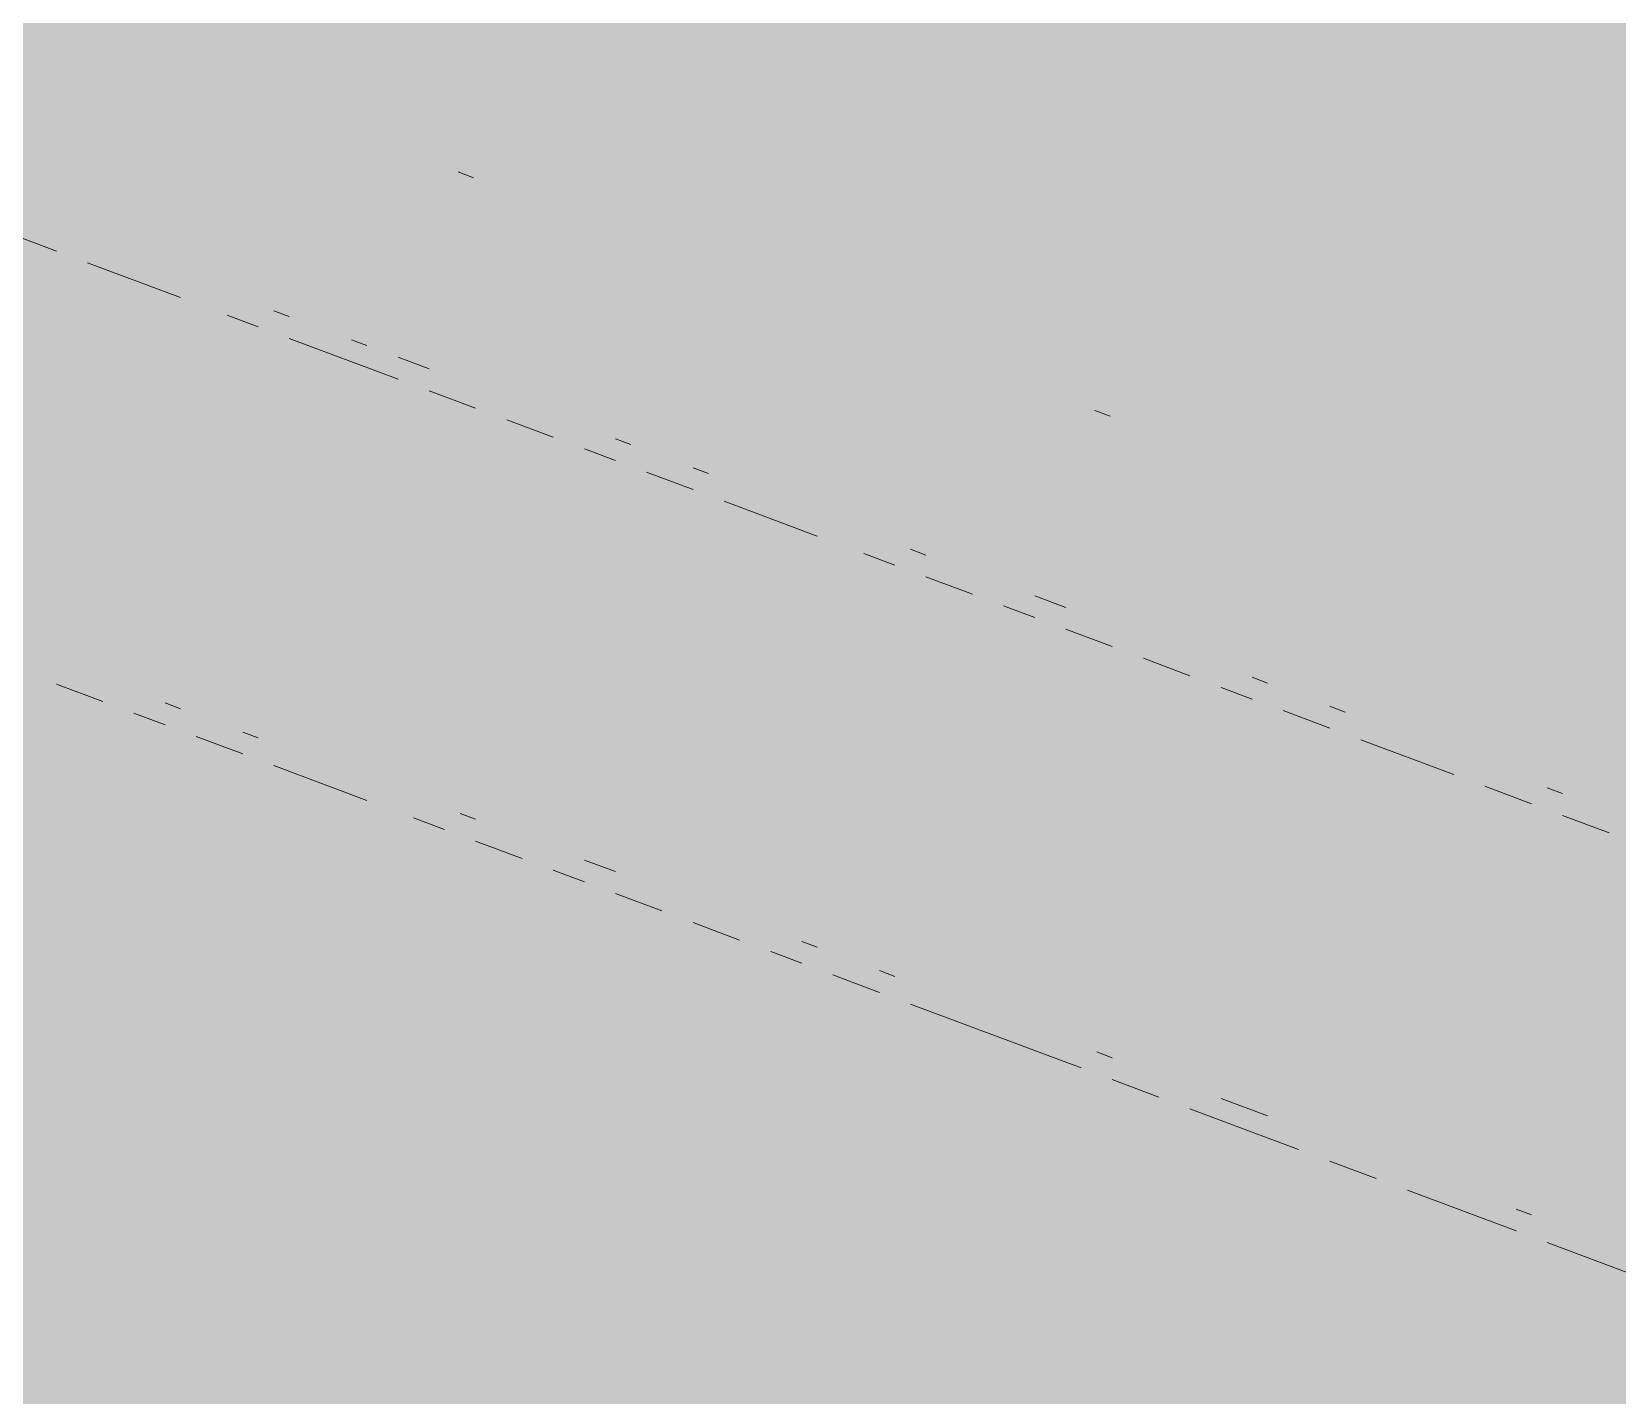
# Paper-space layout '03 3D Building and Roof' of a CAD drawing. Header units: millimetres. Extents: x 5 to 415, y 5 to 292.
# Drawn here: x 40.01 to 46.36, y 69.91 to 75.37 of the extents above; entities that cross this region are included whole.
import ezdxf

# ---------------------------------------------------------------- set-up
doc = ezdxf.new("R2010")
doc.units = ezdxf.units.MM
doc.layers.add('EXISTING', color=7, linetype='Continuous')
doc.layers.add('IMAGES', color=7, linetype='Continuous')

# ---------------------------------------------------------------- blocks, each defined once
blk = doc.blocks.new('SHEET_03')
at = {"layer": 'EXISTING', "color": 250, "lineweight": 9}
for p, q in [((41.7795, 74.7896), (41.7174, 74.8129)), ((40.109, 74.4956), (39.9224, 74.5655)), ((40.6064, 74.3093), (40.2333, 74.449)), ((40.9173, 74.1928), (40.7929, 74.2394)), ((40.9794, 74.2569), (41.0416, 74.2337)), ((41.4769, 73.9832), (41.0416, 74.1463)), ((41.2903, 74.1405), (41.3525, 74.1172)), ((41.4769, 74.0706), (41.6012, 74.024)), ((41.7878, 73.8667), (41.6012, 73.9366)), ((44.3288, 73.8346), (44.2666, 73.8579)), ((42.0986, 73.7503), (41.9121, 73.8202)), ((42.3474, 73.7445), (42.4095, 73.7212)), ((42.3474, 73.6571), (42.223, 73.7037)), ((42.6582, 73.5407), (42.4717, 73.6105)), ((42.6582, 73.6281), (42.7204, 73.6048)), ((43.1557, 73.3543), (42.7826, 73.4941)), ((43.4666, 73.2379), (43.3422, 73.2844)), ((43.5287, 73.302), (43.5909, 73.2787)), ((43.7774, 73.1214), (43.5909, 73.1913)), ((44.0262, 73.0282), (43.9018, 73.0748)), ((44.0262, 73.1156), (44.1505, 73.069)), ((44.337, 72.9118), (44.1505, 72.9816)), ((44.6479, 72.7953), (44.4614, 72.8652)), ((40.2955, 72.6922), (40.109, 72.7621)), ((44.8966, 72.7895), (44.9588, 72.7662)), ((44.8966, 72.7021), (44.7723, 72.7487)), ((40.5442, 72.599), (40.4198, 72.6456)), ((40.5442, 72.6864), (40.6064, 72.6631)), ((45.2075, 72.5857), (45.021, 72.6556)), ((45.2075, 72.6731), (45.2697, 72.6498)), ((40.8551, 72.57), (40.9173, 72.5467)), ((40.8551, 72.4826), (40.6686, 72.5525)), ((45.705, 72.3993), (45.3319, 72.5391)), ((41.3525, 72.2962), (40.9794, 72.436)), ((46.0158, 72.2829), (45.8293, 72.3528)), ((46.078, 72.347), (46.1402, 72.3237)), ((41.6634, 72.1798), (41.539, 72.2264)), ((41.7256, 72.2439), (41.7878, 72.2206)), ((46.3267, 72.1664), (46.1402, 72.2363)), ((41.9743, 72.0633), (41.7878, 72.1332)), ((42.223, 71.9701), (42.0986, 72.0167)), ((42.223, 72.0576), (42.3474, 72.011)), ((42.5339, 71.8537), (42.3474, 71.9236)), ((42.8448, 71.7372), (42.6582, 71.8071)), ((43.0935, 71.6441), (42.9691, 71.6906)), ((43.0935, 71.7315), (43.1557, 71.7082)), ((43.4044, 71.615), (43.4666, 71.5917)), ((43.4044, 71.5276), (43.2178, 71.5975)), ((44.2127, 71.2248), (43.5287, 71.481)), ((44.2749, 71.2889), (44.337, 71.2656)), ((44.5236, 71.1083), (44.337, 71.1782)), ((45.0832, 70.8987), (44.6479, 71.0618)), ((44.7723, 71.1026), (44.9588, 71.0327)), ((45.3941, 70.7822), (45.2075, 70.8521)), ((45.9537, 70.5726), (45.5184, 70.7357)), ((45.9537, 70.66), (46.0158, 70.6367)), ((46.762, 70.2698), (46.078, 70.526))]:
    blk.add_line(p, q, dxfattribs=at)
at = {"layer": 'IMAGES', "color": 7}
for points in [[(39.9734, 75.3143), (40.1448, 75.3143), (39.9734, 75.4857), (40.1448, 75.4857)], [(40.1448, 75.3143), (40.3161, 75.3143), (40.1448, 75.4857), (40.3161, 75.4857)], [(40.3161, 75.3143), (40.4875, 75.3143), (40.3161, 75.4857), (40.4875, 75.4857)], [(40.4875, 75.3143), (40.6589, 75.3143), (40.4875, 75.4857), (40.6589, 75.4857)], [(40.6589, 75.3143), (40.8302, 75.3143), (40.6589, 75.4857), (40.8302, 75.4857)], [(40.8302, 75.3143), (41.173, 75.3143), (40.8302, 75.4857), (41.173, 75.4857)], [(41.173, 75.3143), (51.112, 75.3143), (41.173, 75.4857), (51.112, 75.4857)], [(39.9734, 75.1429), (40.1448, 75.1429), (39.9734, 75.3143), (40.1448, 75.3143)], [(40.1448, 75.1429), (40.3161, 75.1429), (40.1448, 75.3143), (40.3161, 75.3143)], [(40.3161, 75.1429), (40.4875, 75.1429), (40.3161, 75.3143), (40.4875, 75.3143)], [(40.4875, 75.1429), (40.6589, 75.1429), (40.4875, 75.3143), (40.6589, 75.3143)], [(40.6589, 75.1429), (40.8302, 75.1429), (40.6589, 75.3143), (40.8302, 75.3143)], [(40.8302, 75.1429), (41.0016, 75.1429), (40.8302, 75.3143), (41.0016, 75.3143)], [(41.0016, 75.1429), (41.173, 75.1429), (41.0016, 75.3143), (41.173, 75.3143)], [(41.173, 75.1429), (41.3443, 75.1429), (41.173, 75.3143), (41.3443, 75.3143)], [(41.3443, 75.1429), (50.9407, 75.1429), (41.3443, 75.3143), (50.9407, 75.3143)], [(39.6307, 74.9714), (40.3161, 74.9714), (39.6307, 75.1429), (40.3161, 75.1429)], [(40.3161, 74.9714), (40.4875, 74.9714), (40.3161, 75.1429), (40.4875, 75.1429)], [(40.4875, 74.9714), (40.6589, 74.9714), (40.4875, 75.1429), (40.6589, 75.1429)], [(40.6589, 74.9714), (40.8302, 74.9714), (40.6589, 75.1429), (40.8302, 75.1429)], [(40.8302, 74.9714), (41.0016, 74.9714), (40.8302, 75.1429), (41.0016, 75.1429)], [(41.0016, 74.9714), (41.173, 74.9714), (41.0016, 75.1429), (41.173, 75.1429)], [(41.173, 74.9714), (41.3443, 74.9714), (41.173, 75.1429), (41.3443, 75.1429)], [(41.3443, 74.9714), (41.687, 74.9714), (41.3443, 75.1429), (41.687, 75.1429)], [(41.687, 74.9714), (41.8584, 74.9714), (41.687, 75.1429), (41.8584, 75.1429)], [(41.8584, 74.9714), (50.2552, 74.9714), (41.8584, 75.1429), (50.2552, 75.1429)], [(39.9734, 74.8), (40.8302, 74.8), (39.9734, 74.9714), (40.8302, 74.9714)], [(40.8302, 74.8), (41.0016, 74.8), (40.8302, 74.9714), (41.0016, 74.9714)], [(41.0016, 74.8), (41.173, 74.8), (41.0016, 74.9714), (41.173, 74.9714)], [(41.173, 74.8), (41.3443, 74.8), (41.173, 74.9714), (41.3443, 74.9714)], [(41.3443, 74.8), (41.5157, 74.8), (41.3443, 74.9714), (41.5157, 74.9714)], [(41.5157, 74.8), (41.687, 74.8), (41.5157, 74.9714), (41.687, 74.9714)], [(41.687, 74.8), (41.8584, 74.8), (41.687, 74.9714), (41.8584, 74.9714)], [(41.8584, 74.8), (42.0298, 74.8), (41.8584, 74.9714), (42.0298, 74.9714)], [(42.0298, 74.8), (42.2011, 74.8), (42.0298, 74.9714), (42.2011, 74.9714)], [(42.2011, 74.6286), (42.3725, 74.6286), (42.2011, 74.9714), (42.3725, 74.9714)], [(42.3725, 74.8), (49.9125, 74.8), (42.3725, 74.9714), (49.9125, 74.9714)], [(39.9734, 74.6286), (41.173, 74.6286), (39.9734, 74.8), (41.173, 74.8)], [(41.173, 74.6286), (41.5157, 74.6286), (41.173, 74.8), (41.5157, 74.8)], [(41.5157, 74.6286), (41.687, 74.6286), (41.5157, 74.8), (41.687, 74.8)], [(41.687, 74.6286), (41.8584, 74.6286), (41.687, 74.8), (41.8584, 74.8)], [(41.8584, 74.6286), (42.0298, 74.6286), (41.8584, 74.8), (42.0298, 74.8)], [(42.0298, 74.6286), (42.2011, 74.6286), (42.0298, 74.8), (42.2011, 74.8)], [(42.3725, 74.6286), (42.5439, 74.6286), (42.3725, 74.8), (42.5439, 74.8)], [(42.5439, 74.6286), (42.7152, 74.6286), (42.5439, 74.8), (42.7152, 74.8)], [(42.7152, 74.6286), (49.5698, 74.6286), (42.7152, 74.8), (49.5698, 74.8)], [(39.9734, 74.4571), (40.1448, 74.4571), (39.9734, 74.6286), (40.1448, 74.6286)], [(40.1448, 74.4571), (40.3161, 74.4571), (40.1448, 74.6286), (40.3161, 74.6286)], [(40.3161, 74.4571), (40.4875, 74.4571), (40.3161, 74.6286), (40.4875, 74.6286)], [(40.4875, 74.4571), (41.173, 74.4571), (40.4875, 74.6286), (41.173, 74.6286)], [(41.173, 74.4571), (41.687, 74.4571), (41.173, 74.6286), (41.687, 74.6286)], [(41.687, 74.4571), (41.8584, 74.4571), (41.687, 74.6286), (41.8584, 74.6286)], [(41.8584, 74.4571), (42.0298, 74.4571), (41.8584, 74.6286), (42.0298, 74.6286)], [(42.0298, 74.4571), (42.2011, 74.4571), (42.0298, 74.6286), (42.2011, 74.6286)], [(42.2011, 74.4571), (42.3725, 74.4571), (42.2011, 74.6286), (42.3725, 74.6286)], [(42.3725, 74.4571), (42.5439, 74.4571), (42.3725, 74.6286), (42.5439, 74.6286)], [(42.5439, 74.4571), (42.7152, 74.4571), (42.5439, 74.6286), (42.7152, 74.6286)], [(42.7152, 74.4571), (43.058, 74.4571), (42.7152, 74.6286), (43.058, 74.6286)], [(43.058, 74.4571), (43.2293, 74.4571), (43.058, 74.6286), (43.2293, 74.6286)], [(43.2293, 74.4571), (49.0557, 74.4571), (43.2293, 74.6286), (49.0557, 74.6286)], [(39.9734, 74.2857), (40.1448, 74.2857), (39.9734, 74.4571), (40.1448, 74.4571)], [(40.1448, 74.2857), (40.3161, 74.2857), (40.1448, 74.4571), (40.3161, 74.4571)], [(40.3161, 74.2857), (40.6589, 74.2857), (40.3161, 74.4571), (40.6589, 74.4571)], [(40.6589, 74.2857), (40.8302, 74.2857), (40.6589, 74.4571), (40.8302, 74.4571)], [(40.8302, 74.2857), (41.173, 74.2857), (40.8302, 74.4571), (41.173, 74.4571)], [(41.173, 74.2857), (41.3443, 74.2857), (41.173, 74.4571), (41.3443, 74.4571)], [(41.3443, 74.2857), (42.2011, 74.2857), (41.3443, 74.4571), (42.2011, 74.4571)], [(42.2011, 74.2857), (42.3725, 74.2857), (42.2011, 74.4571), (42.3725, 74.4571)], [(42.3725, 74.2857), (42.5439, 74.2857), (42.3725, 74.4571), (42.5439, 74.4571)], [(42.5439, 74.2857), (42.7152, 74.2857), (42.5439, 74.4571), (42.7152, 74.4571)], [(42.7152, 74.2857), (42.8866, 74.2857), (42.7152, 74.4571), (42.8866, 74.4571)], [(42.8866, 74.2857), (43.058, 74.2857), (42.8866, 74.4571), (43.058, 74.4571)], [(43.058, 74.2857), (43.2293, 74.2857), (43.058, 74.4571), (43.2293, 74.4571)], [(43.2293, 74.2857), (43.4007, 74.2857), (43.2293, 74.4571), (43.4007, 74.4571)], [(43.4007, 74.2857), (43.572, 74.2857), (43.4007, 74.4571), (43.572, 74.4571)], [(43.572, 74.2857), (48.5416, 74.2857), (43.572, 74.4571), (48.5416, 74.4571)], [(39.9734, 74.1143), (40.1448, 74.1143), (39.9734, 74.2857), (40.1448, 74.2857)], [(40.1448, 74.1143), (40.3161, 74.1143), (40.1448, 74.2857), (40.3161, 74.2857)], [(40.3161, 74.1143), (40.4875, 74.1143), (40.3161, 74.2857), (40.4875, 74.2857)], [(40.4875, 74.1143), (40.6589, 74.1143), (40.4875, 74.2857), (40.6589, 74.2857)], [(40.6589, 74.1143), (40.8302, 74.1143), (40.6589, 74.2857), (40.8302, 74.2857)], [(40.8302, 74.1143), (41.173, 74.1143), (40.8302, 74.2857), (41.173, 74.2857)], [(41.173, 74.1143), (41.3443, 74.1143), (41.173, 74.2857), (41.3443, 74.2857)], [(41.3443, 74.1143), (41.5157, 74.1143), (41.3443, 74.2857), (41.5157, 74.2857)], [(41.5157, 74.1143), (42.5439, 74.1143), (41.5157, 74.2857), (42.5439, 74.2857)], [(42.5439, 74.1143), (42.7152, 74.1143), (42.5439, 74.2857), (42.7152, 74.2857)], [(42.7152, 74.1143), (42.8866, 74.1143), (42.7152, 74.2857), (42.8866, 74.2857)], [(42.8866, 74.1143), (43.2293, 74.1143), (42.8866, 74.2857), (43.2293, 74.2857)], [(43.2293, 74.1143), (43.4007, 74.1143), (43.2293, 74.2857), (43.4007, 74.2857)], [(43.4007, 74.1143), (43.572, 74.1143), (43.4007, 74.2857), (43.572, 74.2857)], [(43.572, 74.1143), (43.7434, 74.1143), (43.572, 74.2857), (43.7434, 74.2857)], [(43.7434, 74.1143), (44.0861, 74.1143), (43.7434, 74.2857), (44.0861, 74.2857)], [(44.0861, 73.9429), (44.2575, 73.9429), (44.0861, 74.2857), (44.2575, 74.2857)], [(44.2575, 74.1143), (48.0275, 74.1143), (44.2575, 74.2857), (48.0275, 74.2857)], [(38.6025, 73.9429), (40.4875, 73.9429), (38.6025, 74.1143), (40.4875, 74.1143)], [(40.4875, 73.9429), (40.8302, 73.9429), (40.4875, 74.1143), (40.8302, 74.1143)], [(40.8302, 73.9429), (41.0016, 73.9429), (40.8302, 74.1143), (41.0016, 74.1143)], [(41.0016, 73.9429), (41.3443, 73.9429), (41.0016, 74.1143), (41.3443, 74.1143)], [(41.3443, 73.9429), (41.5157, 73.9429), (41.3443, 74.1143), (41.5157, 74.1143)], [(41.5157, 73.9429), (41.687, 73.9429), (41.5157, 74.1143), (41.687, 74.1143)], [(41.687, 73.9429), (41.8584, 73.9429), (41.687, 74.1143), (41.8584, 74.1143)], [(41.8584, 73.9429), (42.0298, 73.9429), (41.8584, 74.1143), (42.0298, 74.1143)], [(42.0298, 73.9429), (42.3725, 73.9429), (42.0298, 74.1143), (42.3725, 74.1143)], [(42.3725, 73.9429), (43.2293, 73.9429), (42.3725, 74.1143), (43.2293, 74.1143)], [(43.2293, 73.9429), (43.4007, 73.9429), (43.2293, 74.1143), (43.4007, 74.1143)], [(43.4007, 73.9429), (43.7434, 73.9429), (43.4007, 74.1143), (43.7434, 74.1143)], [(43.7434, 73.9429), (43.9148, 73.9429), (43.7434, 74.1143), (43.9148, 74.1143)], [(43.9148, 73.9429), (44.0861, 73.9429), (43.9148, 74.1143), (44.0861, 74.1143)], [(44.2575, 73.9429), (44.4289, 73.9429), (44.2575, 74.1143), (44.4289, 74.1143)], [(44.4289, 73.9429), (44.6002, 73.9429), (44.4289, 74.1143), (44.6002, 74.1143)], [(44.6002, 73.9429), (47.5134, 73.9429), (44.6002, 74.1143), (47.5134, 74.1143)], [(38.7739, 73.7714), (40.8302, 73.7714), (38.7739, 73.9429), (40.8302, 73.9429)], [(40.8302, 73.7714), (41.0016, 73.7714), (40.8302, 73.9429), (41.0016, 73.9429)], [(41.0016, 73.7714), (41.173, 73.7714), (41.0016, 73.9429), (41.173, 73.9429)], [(41.173, 73.7714), (41.3443, 73.7714), (41.173, 73.9429), (41.3443, 73.9429)], [(41.3443, 73.7714), (41.5157, 73.7714), (41.3443, 73.9429), (41.5157, 73.9429)], [(41.5157, 73.7714), (41.8584, 73.7714), (41.5157, 73.9429), (41.8584, 73.9429)], [(41.8584, 73.7714), (42.2011, 73.7714), (41.8584, 73.9429), (42.2011, 73.9429)], [(42.2011, 73.7714), (42.3725, 73.7714), (42.2011, 73.9429), (42.3725, 73.9429)], [(42.3725, 73.7714), (42.5439, 73.7714), (42.3725, 73.9429), (42.5439, 73.9429)], [(42.5439, 73.7714), (42.7152, 73.7714), (42.5439, 73.9429), (42.7152, 73.9429)], [(42.7152, 73.7714), (43.4007, 73.7714), (42.7152, 73.9429), (43.4007, 73.9429)], [(43.4007, 73.7714), (43.7434, 73.7714), (43.4007, 73.9429), (43.7434, 73.9429)], [(43.7434, 73.7714), (43.9148, 73.7714), (43.7434, 73.9429), (43.9148, 73.9429)], [(43.9148, 73.7714), (44.0861, 73.7714), (43.9148, 73.9429), (44.0861, 73.9429)], [(44.0861, 73.7714), (44.2575, 73.7714), (44.0861, 73.9429), (44.2575, 73.9429)], [(44.2575, 73.7714), (44.4289, 73.7714), (44.2575, 73.9429), (44.4289, 73.9429)], [(44.4289, 73.7714), (44.6002, 73.7714), (44.4289, 73.9429), (44.6002, 73.9429)], [(44.6002, 73.7714), (44.7716, 73.7714), (44.6002, 73.9429), (44.7716, 73.9429)], [(44.7716, 73.7714), (44.9429, 73.7714), (44.7716, 73.9429), (44.9429, 73.9429)], [(44.9429, 73.7714), (47.1707, 73.7714), (44.9429, 73.9429), (47.1707, 73.9429)], [(39.1166, 73.6), (41.3443, 73.6), (39.1166, 73.7714), (41.3443, 73.7714)], [(41.3443, 73.6), (41.5157, 73.6), (41.3443, 73.7714), (41.5157, 73.7714)], [(41.5157, 73.6), (41.687, 73.6), (41.5157, 73.7714), (41.687, 73.7714)], [(41.687, 73.6), (41.8584, 73.6), (41.687, 73.7714), (41.8584, 73.7714)], [(41.8584, 73.6), (42.0298, 73.6), (41.8584, 73.7714), (42.0298, 73.7714)], [(42.0298, 73.6), (42.2011, 73.6), (42.0298, 73.7714), (42.2011, 73.7714)], [(42.2011, 73.6), (42.3725, 73.6), (42.2011, 73.7714), (42.3725, 73.7714)], [(42.3725, 73.6), (42.5439, 73.6), (42.3725, 73.7714), (42.5439, 73.7714)], [(42.5439, 73.6), (42.7152, 73.6), (42.5439, 73.7714), (42.7152, 73.7714)], [(42.7152, 73.6), (42.8866, 73.6), (42.7152, 73.7714), (42.8866, 73.7714)], [(42.8866, 73.6), (43.058, 73.6), (42.8866, 73.7714), (43.058, 73.7714)], [(43.058, 73.6), (43.2293, 73.6), (43.058, 73.7714), (43.2293, 73.7714)], [(43.2293, 73.6), (44.0861, 73.6), (43.2293, 73.7714), (44.0861, 73.7714)], [(44.0861, 73.6), (44.2575, 73.6), (44.0861, 73.7714), (44.2575, 73.7714)], [(44.2575, 73.6), (44.6002, 73.6), (44.2575, 73.7714), (44.6002, 73.7714)], [(44.6002, 73.6), (44.7716, 73.6), (44.6002, 73.7714), (44.7716, 73.7714)], [(44.7716, 73.6), (44.9429, 73.6), (44.7716, 73.7714), (44.9429, 73.7714)], [(44.9429, 73.6), (45.457, 73.6), (44.9429, 73.7714), (45.457, 73.7714)], [(45.457, 73.6), (45.6284, 73.6), (45.457, 73.7714), (45.6284, 73.7714)], [(45.6284, 73.6), (46.6566, 73.6), (45.6284, 73.7714), (46.6566, 73.7714)], [(39.6307, 73.4286), (41.5157, 73.4286), (39.6307, 73.6), (41.5157, 73.6)], [(41.5157, 73.4286), (41.8584, 73.4286), (41.5157, 73.6), (41.8584, 73.6)], [(41.8584, 73.4286), (42.0298, 73.4286), (41.8584, 73.6), (42.0298, 73.6)], [(42.0298, 73.4286), (42.2011, 73.4286), (42.0298, 73.6), (42.2011, 73.6)], [(42.2011, 73.4286), (42.3725, 73.4286), (42.2011, 73.6), (42.3725, 73.6)], [(42.3725, 73.4286), (42.5439, 73.4286), (42.3725, 73.6), (42.5439, 73.6)], [(42.5439, 73.4286), (42.7152, 73.4286), (42.5439, 73.6), (42.7152, 73.6)], [(42.7152, 73.4286), (42.8866, 73.4286), (42.7152, 73.6), (42.8866, 73.6)], [(42.8866, 73.2571), (43.058, 73.2571), (42.8866, 73.6), (43.058, 73.6)], [(43.058, 73.4286), (43.2293, 73.4286), (43.058, 73.6), (43.2293, 73.6)], [(43.2293, 73.4286), (43.4007, 73.4286), (43.2293, 73.6), (43.4007, 73.6)], [(43.4007, 73.4286), (43.7434, 73.4286), (43.4007, 73.6), (43.7434, 73.6)], [(43.7434, 73.4286), (44.6002, 73.4286), (43.7434, 73.6), (44.6002, 73.6)], [(44.6002, 73.4286), (44.7716, 73.4286), (44.6002, 73.6), (44.7716, 73.6)], [(44.7716, 73.4286), (44.9429, 73.4286), (44.7716, 73.6), (44.9429, 73.6)], [(44.9429, 73.4286), (45.1143, 73.4286), (44.9429, 73.6), (45.1143, 73.6)], [(45.1143, 73.4286), (45.2857, 73.4286), (45.1143, 73.6), (45.2857, 73.6)], [(45.2857, 73.4286), (45.457, 73.4286), (45.2857, 73.6), (45.457, 73.6)], [(45.457, 73.4286), (45.6284, 73.4286), (45.457, 73.6), (45.6284, 73.6)], [(45.6284, 73.4286), (45.7998, 73.4286), (45.6284, 73.6), (45.7998, 73.6)], [(45.7998, 73.4286), (45.9711, 73.4286), (45.7998, 73.6), (45.9711, 73.6)], [(45.9711, 73.4286), (46.1425, 73.4286), (45.9711, 73.6), (46.1425, 73.6)], [(46.1425, 73.4286), (46.3139, 73.4286), (46.1425, 73.6), (46.3139, 73.6)], [(46.3139, 73.4286), (46.4852, 73.4286), (46.3139, 73.6), (46.4852, 73.6)], [(39.9734, 73.2571), (42.2011, 73.2571), (39.9734, 73.4286), (42.2011, 73.4286)], [(42.2011, 73.2571), (42.7152, 73.2571), (42.2011, 73.4286), (42.7152, 73.4286)], [(42.7152, 73.2571), (42.8866, 73.2571), (42.7152, 73.4286), (42.8866, 73.4286)], [(43.058, 73.2571), (43.4007, 73.2571), (43.058, 73.4286), (43.4007, 73.4286)], [(43.4007, 73.2571), (43.7434, 73.2571), (43.4007, 73.4286), (43.7434, 73.4286)], [(43.7434, 73.2571), (44.0861, 73.2571), (43.7434, 73.4286), (44.0861, 73.4286)], [(44.0861, 73.2571), (44.2575, 73.2571), (44.0861, 73.4286), (44.2575, 73.4286)], [(44.2575, 73.2571), (44.7716, 73.2571), (44.2575, 73.4286), (44.7716, 73.4286)], [(44.7716, 73.2571), (45.2857, 73.2571), (44.7716, 73.4286), (45.2857, 73.4286)], [(45.2857, 73.2571), (45.457, 73.2571), (45.2857, 73.4286), (45.457, 73.4286)], [(45.457, 73.2571), (45.6284, 73.2571), (45.457, 73.4286), (45.6284, 73.4286)], [(45.6284, 73.2571), (45.7998, 73.2571), (45.6284, 73.4286), (45.7998, 73.4286)], [(45.7998, 73.2571), (45.9711, 73.2571), (45.7998, 73.4286), (45.9711, 73.4286)], [(45.9711, 73.2571), (46.1425, 73.2571), (45.9711, 73.4286), (46.1425, 73.4286)], [(46.1425, 73.2571), (46.3139, 73.2571), (46.1425, 73.4286), (46.3139, 73.4286)], [(46.3139, 73.2571), (46.6566, 73.2571), (46.3139, 73.4286), (46.6566, 73.4286)], [(39.9734, 73.0857), (40.3161, 73.0857), (39.9734, 73.2571), (40.3161, 73.2571)], [(40.3161, 73.0857), (40.4875, 73.0857), (40.3161, 73.2571), (40.4875, 73.2571)], [(40.4875, 73.0857), (41.0016, 73.0857), (40.4875, 73.2571), (41.0016, 73.2571)], [(41.0016, 73.0857), (41.173, 73.0857), (41.0016, 73.2571), (41.173, 73.2571)], [(41.173, 73.0857), (42.7152, 73.0857), (41.173, 73.2571), (42.7152, 73.2571)], [(42.7152, 73.0857), (42.8866, 73.0857), (42.7152, 73.2571), (42.8866, 73.2571)], [(42.8866, 73.0857), (43.058, 73.0857), (42.8866, 73.2571), (43.058, 73.2571)], [(43.058, 73.0857), (43.2293, 73.0857), (43.058, 73.2571), (43.2293, 73.2571)], [(43.2293, 73.0857), (43.4007, 73.0857), (43.2293, 73.2571), (43.4007, 73.2571)], [(43.4007, 73.0857), (43.572, 73.0857), (43.4007, 73.2571), (43.572, 73.2571)], [(43.572, 73.0857), (43.7434, 73.0857), (43.572, 73.2571), (43.7434, 73.2571)], [(43.7434, 72.9143), (43.9148, 72.9143), (43.7434, 73.2571), (43.9148, 73.2571)], [(43.9148, 73.0857), (44.0861, 73.0857), (43.9148, 73.2571), (44.0861, 73.2571)], [(44.0861, 73.0857), (44.2575, 73.0857), (44.0861, 73.2571), (44.2575, 73.2571)], [(44.2575, 73.0857), (44.4289, 73.0857), (44.2575, 73.2571), (44.4289, 73.2571)], [(44.4289, 73.0857), (45.457, 73.0857), (44.4289, 73.2571), (45.457, 73.2571)], [(45.457, 73.0857), (45.6284, 73.0857), (45.457, 73.2571), (45.6284, 73.2571)], [(45.6284, 73.0857), (45.7998, 73.0857), (45.6284, 73.2571), (45.7998, 73.2571)], [(45.7998, 73.0857), (45.9711, 73.0857), (45.7998, 73.2571), (45.9711, 73.2571)], [(45.9711, 73.0857), (46.1425, 73.0857), (45.9711, 73.2571), (46.1425, 73.2571)], [(46.1425, 73.0857), (46.3139, 73.0857), (46.1425, 73.2571), (46.3139, 73.2571)], [(46.3139, 73.0857), (47.5134, 73.0857), (46.3139, 73.2571), (47.5134, 73.2571)], [(39.9734, 72.9143), (40.1448, 72.9143), (39.9734, 73.0857), (40.1448, 73.0857)], [(40.1448, 72.9143), (40.4875, 72.9143), (40.1448, 73.0857), (40.4875, 73.0857)], [(40.4875, 72.9143), (40.6589, 72.9143), (40.4875, 73.0857), (40.6589, 73.0857)], [(40.6589, 72.9143), (40.8302, 72.9143), (40.6589, 73.0857), (40.8302, 73.0857)], [(40.8302, 72.9143), (41.0016, 72.9143), (40.8302, 73.0857), (41.0016, 73.0857)], [(41.0016, 72.9143), (41.173, 72.9143), (41.0016, 73.0857), (41.173, 73.0857)], [(41.173, 72.9143), (41.3443, 72.9143), (41.173, 73.0857), (41.3443, 73.0857)], [(41.3443, 72.9143), (43.058, 72.9143), (41.3443, 73.0857), (43.058, 73.0857)], [(43.058, 72.9143), (43.572, 72.9143), (43.058, 73.0857), (43.572, 73.0857)], [(43.572, 72.9143), (43.7434, 72.9143), (43.572, 73.0857), (43.7434, 73.0857)], [(43.9148, 72.9143), (44.2575, 72.9143), (43.9148, 73.0857), (44.2575, 73.0857)], [(44.2575, 72.9143), (44.7716, 72.9143), (44.2575, 73.0857), (44.7716, 73.0857)], [(44.7716, 72.9143), (44.9429, 72.9143), (44.7716, 73.0857), (44.9429, 73.0857)], [(44.9429, 72.9143), (45.7998, 72.9143), (44.9429, 73.0857), (45.7998, 73.0857)], [(45.7998, 72.9143), (45.9711, 72.9143), (45.7998, 73.0857), (45.9711, 73.0857)], [(45.9711, 72.9143), (46.1425, 72.9143), (45.9711, 73.0857), (46.1425, 73.0857)], [(46.1425, 72.9143), (46.3139, 72.9143), (46.1425, 73.0857), (46.3139, 73.0857)], [(46.3139, 72.9143), (46.8279, 72.9143), (46.3139, 73.0857), (46.8279, 73.0857)], [(39.9734, 72.7429), (40.1448, 72.7429), (39.9734, 72.9143), (40.1448, 72.9143)], [(40.1448, 72.7429), (40.4875, 72.7429), (40.1448, 72.9143), (40.4875, 72.9143)], [(40.4875, 72.7429), (40.6589, 72.7429), (40.4875, 72.9143), (40.6589, 72.9143)], [(40.6589, 72.7429), (40.8302, 72.7429), (40.6589, 72.9143), (40.8302, 72.9143)], [(40.8302, 72.7429), (41.0016, 72.7429), (40.8302, 72.9143), (41.0016, 72.9143)], [(41.0016, 72.7429), (41.173, 72.7429), (41.0016, 72.9143), (41.173, 72.9143)], [(41.173, 72.5714), (41.3443, 72.5714), (41.173, 72.9143), (41.3443, 72.9143)], [(41.3443, 72.7429), (43.572, 72.7429), (41.3443, 72.9143), (43.572, 72.9143)], [(43.572, 72.7429), (43.9148, 72.7429), (43.572, 72.9143), (43.9148, 72.9143)], [(43.9148, 72.7429), (44.0861, 72.7429), (43.9148, 72.9143), (44.0861, 72.9143)], [(44.0861, 72.7429), (44.2575, 72.7429), (44.0861, 72.9143), (44.2575, 72.9143)], [(44.2575, 72.7429), (44.6002, 72.7429), (44.2575, 72.9143), (44.6002, 72.9143)], [(44.6002, 72.7429), (44.7716, 72.7429), (44.6002, 72.9143), (44.7716, 72.9143)], [(44.7716, 72.7429), (44.9429, 72.7429), (44.7716, 72.9143), (44.9429, 72.9143)], [(44.9429, 72.7429), (45.1143, 72.7429), (44.9429, 72.9143), (45.1143, 72.9143)], [(45.1143, 72.7429), (45.2857, 72.7429), (45.1143, 72.9143), (45.2857, 72.9143)], [(45.2857, 72.7429), (45.457, 72.7429), (45.2857, 72.9143), (45.457, 72.9143)], [(45.457, 72.7429), (45.7998, 72.7429), (45.457, 72.9143), (45.7998, 72.9143)], [(45.7998, 72.7429), (45.9711, 72.7429), (45.7998, 72.9143), (45.9711, 72.9143)], [(45.9711, 72.7429), (46.6566, 72.7429), (45.9711, 72.9143), (46.6566, 72.9143)], [(39.9734, 72.5714), (40.1448, 72.5714), (39.9734, 72.7429), (40.1448, 72.7429)], [(40.1448, 72.5714), (40.4875, 72.5714), (40.1448, 72.7429), (40.4875, 72.7429)], [(40.4875, 72.5714), (40.6589, 72.5714), (40.4875, 72.7429), (40.6589, 72.7429)], [(40.6589, 72.5714), (40.8302, 72.5714), (40.6589, 72.7429), (40.8302, 72.7429)], [(40.8302, 72.5714), (41.0016, 72.5714), (40.8302, 72.7429), (41.0016, 72.7429)], [(41.0016, 72.5714), (41.173, 72.5714), (41.0016, 72.7429), (41.173, 72.7429)], [(41.3443, 72.5714), (41.687, 72.5714), (41.3443, 72.7429), (41.687, 72.7429)], [(41.687, 72.5714), (42.0298, 72.5714), (41.687, 72.7429), (42.0298, 72.7429)], [(42.0298, 72.5714), (44.0861, 72.5714), (42.0298, 72.7429), (44.0861, 72.7429)], [(44.0861, 72.5714), (44.4289, 72.5714), (44.0861, 72.7429), (44.4289, 72.7429)], [(44.4289, 72.5714), (44.6002, 72.5714), (44.4289, 72.7429), (44.6002, 72.7429)], [(44.6002, 72.5714), (44.7716, 72.5714), (44.6002, 72.7429), (44.7716, 72.7429)], [(44.7716, 72.5714), (44.9429, 72.5714), (44.7716, 72.7429), (44.9429, 72.7429)], [(44.9429, 72.5714), (45.1143, 72.5714), (44.9429, 72.7429), (45.1143, 72.7429)], [(45.1143, 72.5714), (45.2857, 72.5714), (45.1143, 72.7429), (45.2857, 72.7429)], [(45.2857, 72.5714), (45.457, 72.5714), (45.2857, 72.7429), (45.457, 72.7429)], [(45.457, 72.5714), (45.6284, 72.5714), (45.457, 72.7429), (45.6284, 72.7429)], [(45.6284, 72.5714), (45.7998, 72.5714), (45.6284, 72.7429), (45.7998, 72.7429)], [(45.7998, 72.5714), (46.6566, 72.5714), (45.7998, 72.7429), (46.6566, 72.7429)], [(37.7457, 72.4), (40.1448, 72.4), (37.7457, 72.5714), (40.1448, 72.5714)], [(40.1448, 72.4), (40.3161, 72.4), (40.1448, 72.5714), (40.3161, 72.5714)], [(40.3161, 72.4), (40.8302, 72.4), (40.3161, 72.5714), (40.8302, 72.5714)], [(40.8302, 72.4), (41.0016, 72.4), (40.8302, 72.5714), (41.0016, 72.5714)], [(41.0016, 72.4), (41.173, 72.4), (41.0016, 72.5714), (41.173, 72.5714)], [(41.173, 72.4), (41.3443, 72.4), (41.173, 72.5714), (41.3443, 72.5714)], [(41.3443, 72.4), (41.5157, 72.4), (41.3443, 72.5714), (41.5157, 72.5714)], [(41.5157, 72.4), (41.687, 72.4), (41.5157, 72.5714), (41.687, 72.5714)], [(41.687, 72.4), (41.8584, 72.4), (41.687, 72.5714), (41.8584, 72.5714)], [(41.8584, 72.2286), (42.0298, 72.2286), (41.8584, 72.5714), (42.0298, 72.5714)], [(42.0298, 72.4), (42.2011, 72.4), (42.0298, 72.5714), (42.2011, 72.5714)], [(42.2011, 72.4), (44.4289, 72.4), (42.2011, 72.5714), (44.4289, 72.5714)], [(44.4289, 72.4), (44.6002, 72.4), (44.4289, 72.5714), (44.6002, 72.5714)], [(44.6002, 72.4), (44.9429, 72.4), (44.6002, 72.5714), (44.9429, 72.5714)], [(44.9429, 72.4), (45.1143, 72.4), (44.9429, 72.5714), (45.1143, 72.5714)], [(45.1143, 72.4), (45.2857, 72.4), (45.1143, 72.5714), (45.2857, 72.5714)], [(45.2857, 72.4), (45.457, 72.4), (45.2857, 72.5714), (45.457, 72.5714)], [(45.457, 72.4), (45.6284, 72.4), (45.457, 72.5714), (45.6284, 72.5714)], [(45.6284, 72.4), (45.9711, 72.4), (45.6284, 72.5714), (45.9711, 72.5714)], [(45.9711, 72.4), (46.3139, 72.4), (45.9711, 72.5714), (46.3139, 72.5714)], [(46.3139, 72.4), (46.4852, 72.4), (46.3139, 72.5714), (46.4852, 72.5714)], [(37.7457, 72.2286), (40.4875, 72.2286), (37.7457, 72.4), (40.4875, 72.4)], [(40.4875, 72.2286), (40.6589, 72.2286), (40.4875, 72.4), (40.6589, 72.4)], [(40.6589, 72.2286), (40.8302, 72.2286), (40.6589, 72.4), (40.8302, 72.4)], [(40.8302, 72.2286), (41.0016, 72.2286), (40.8302, 72.4), (41.0016, 72.4)], [(41.0016, 72.2286), (41.173, 72.2286), (41.0016, 72.4), (41.173, 72.4)], [(41.173, 72.2286), (41.3443, 72.2286), (41.173, 72.4), (41.3443, 72.4)], [(41.3443, 72.2286), (41.5157, 72.2286), (41.3443, 72.4), (41.5157, 72.4)], [(41.5157, 72.2286), (41.687, 72.2286), (41.5157, 72.4), (41.687, 72.4)], [(41.687, 72.2286), (41.8584, 72.2286), (41.687, 72.4), (41.8584, 72.4)], [(42.0298, 72.2286), (42.3725, 72.2286), (42.0298, 72.4), (42.3725, 72.4)], [(42.3725, 72.2286), (42.5439, 72.2286), (42.3725, 72.4), (42.5439, 72.4)], [(42.5439, 72.2286), (42.7152, 72.2286), (42.5439, 72.4), (42.7152, 72.4)], [(42.7152, 72.2286), (42.8866, 72.2286), (42.7152, 72.4), (42.8866, 72.4)], [(42.8866, 72.2286), (44.9429, 72.2286), (42.8866, 72.4), (44.9429, 72.4)], [(44.9429, 72.2286), (45.1143, 72.2286), (44.9429, 72.4), (45.1143, 72.4)], [(45.1143, 72.2286), (45.2857, 72.2286), (45.1143, 72.4), (45.2857, 72.4)], [(45.2857, 72.2286), (45.457, 72.2286), (45.2857, 72.4), (45.457, 72.4)], [(45.457, 72.2286), (45.6284, 72.2286), (45.457, 72.4), (45.6284, 72.4)], [(45.6284, 72.2286), (46.3139, 72.2286), (45.6284, 72.4), (46.3139, 72.4)], [(46.3139, 72.2286), (46.4852, 72.2286), (46.3139, 72.4), (46.4852, 72.4)], [(37.7457, 72.0571), (41.0016, 72.0571), (37.7457, 72.2286), (41.0016, 72.2286)], [(41.0016, 72.0571), (41.173, 72.0571), (41.0016, 72.2286), (41.173, 72.2286)], [(41.173, 72.0571), (41.3443, 72.0571), (41.173, 72.2286), (41.3443, 72.2286)], [(41.3443, 72.0571), (41.5157, 72.0571), (41.3443, 72.2286), (41.5157, 72.2286)], [(41.5157, 72.0571), (41.687, 72.0571), (41.5157, 72.2286), (41.687, 72.2286)], [(41.687, 72.0571), (41.8584, 72.0571), (41.687, 72.2286), (41.8584, 72.2286)], [(41.8584, 72.0571), (42.0298, 72.0571), (41.8584, 72.2286), (42.0298, 72.2286)], [(42.0298, 72.0571), (42.2011, 72.0571), (42.0298, 72.2286), (42.2011, 72.2286)], [(42.2011, 72.0571), (42.3725, 72.0571), (42.2011, 72.2286), (42.3725, 72.2286)], [(42.3725, 72.0571), (42.8866, 72.0571), (42.3725, 72.2286), (42.8866, 72.2286)], [(42.8866, 72.0571), (43.058, 72.0571), (42.8866, 72.2286), (43.058, 72.2286)], [(43.058, 72.0571), (43.4007, 72.0571), (43.058, 72.2286), (43.4007, 72.2286)], [(43.4007, 72.0571), (45.457, 72.0571), (43.4007, 72.2286), (45.457, 72.2286)], [(45.457, 72.0571), (45.6284, 72.0571), (45.457, 72.2286), (45.6284, 72.2286)], [(45.6284, 72.0571), (45.7998, 72.0571), (45.6284, 72.2286), (45.7998, 72.2286)], [(45.7998, 72.0571), (45.9711, 72.0571), (45.7998, 72.2286), (45.9711, 72.2286)], [(45.9711, 72.0571), (46.1425, 72.0571), (45.9711, 72.2286), (46.1425, 72.2286)], [(46.1425, 72.0571), (46.3139, 72.0571), (46.1425, 72.2286), (46.3139, 72.2286)], [(46.3139, 72.0571), (46.4852, 72.0571), (46.3139, 72.2286), (46.4852, 72.2286)], [(37.7457, 71.8857), (41.5157, 71.8857), (37.7457, 72.0571), (41.5157, 72.0571)], [(41.5157, 71.8857), (41.687, 71.8857), (41.5157, 72.0571), (41.687, 72.0571)], [(41.687, 71.8857), (41.8584, 71.8857), (41.687, 72.0571), (41.8584, 72.0571)], [(41.8584, 71.8857), (42.3725, 71.8857), (41.8584, 72.0571), (42.3725, 72.0571)], [(42.3725, 71.8857), (42.5439, 71.8857), (42.3725, 72.0571), (42.5439, 72.0571)], [(42.5439, 71.8857), (42.7152, 71.8857), (42.5439, 72.0571), (42.7152, 72.0571)], [(42.7152, 71.8857), (43.2293, 71.8857), (42.7152, 72.0571), (43.2293, 72.0571)], [(43.2293, 71.8857), (43.4007, 71.8857), (43.2293, 72.0571), (43.4007, 72.0571)], [(43.4007, 71.8857), (43.7434, 71.8857), (43.4007, 72.0571), (43.7434, 72.0571)], [(43.7434, 71.8857), (45.7998, 71.8857), (43.7434, 72.0571), (45.7998, 72.0571)], [(45.7998, 71.8857), (45.9711, 71.8857), (45.7998, 72.0571), (45.9711, 72.0571)], [(45.9711, 71.8857), (46.3139, 71.8857), (45.9711, 72.0571), (46.3139, 72.0571)], [(46.3139, 71.8857), (46.4852, 71.8857), (46.3139, 72.0571), (46.4852, 72.0571)], [(37.7457, 71.7143), (41.8584, 71.7143), (37.7457, 71.8857), (41.8584, 71.8857)], [(41.8584, 71.7143), (42.0298, 71.7143), (41.8584, 71.8857), (42.0298, 71.8857)], [(42.0298, 71.7143), (42.3725, 71.7143), (42.0298, 71.8857), (42.3725, 71.8857)], [(42.3725, 71.7143), (42.7152, 71.7143), (42.3725, 71.8857), (42.7152, 71.8857)], [(42.7152, 71.7143), (43.058, 71.7143), (42.7152, 71.8857), (43.058, 71.8857)], [(43.058, 71.7143), (43.2293, 71.7143), (43.058, 71.8857), (43.2293, 71.8857)], [(43.2293, 71.7143), (43.4007, 71.7143), (43.2293, 71.8857), (43.4007, 71.8857)], [(43.4007, 71.7143), (44.0861, 71.7143), (43.4007, 71.8857), (44.0861, 71.8857)], [(44.0861, 71.7143), (44.2575, 71.7143), (44.0861, 71.8857), (44.2575, 71.8857)], [(44.2575, 71.7143), (46.3139, 71.7143), (44.2575, 71.8857), (46.3139, 71.8857)], [(46.3139, 71.7143), (46.4852, 71.7143), (46.3139, 71.8857), (46.4852, 71.8857)], [(37.7457, 71.5429), (42.3725, 71.5429), (37.7457, 71.7143), (42.3725, 71.7143)], [(42.3725, 71.5429), (42.5439, 71.5429), (42.3725, 71.7143), (42.5439, 71.7143)], [(42.5439, 71.5429), (42.7152, 71.5429), (42.5439, 71.7143), (42.7152, 71.7143)], [(42.7152, 71.5429), (43.058, 71.5429), (42.7152, 71.7143), (43.058, 71.7143)], [(43.058, 71.5429), (43.2293, 71.5429), (43.058, 71.7143), (43.2293, 71.7143)], [(43.2293, 71.5429), (43.4007, 71.5429), (43.2293, 71.7143), (43.4007, 71.7143)], [(43.4007, 71.5429), (43.572, 71.5429), (43.4007, 71.7143), (43.572, 71.7143)], [(43.572, 71.5429), (43.7434, 71.5429), (43.572, 71.7143), (43.7434, 71.7143)], [(43.7434, 71.5429), (44.2575, 71.5429), (43.7434, 71.7143), (44.2575, 71.7143)], [(44.2575, 71.5429), (44.6002, 71.5429), (44.2575, 71.7143), (44.6002, 71.7143)], [(44.6002, 71.5429), (46.6566, 71.5429), (44.6002, 71.7143), (46.6566, 71.7143)], [(37.7457, 71.3714), (42.7152, 71.3714), (37.7457, 71.5429), (42.7152, 71.5429)], [(42.7152, 71.3714), (42.8866, 71.3714), (42.7152, 71.5429), (42.8866, 71.5429)], [(42.8866, 71.3714), (43.058, 71.3714), (42.8866, 71.5429), (43.058, 71.5429)], [(43.058, 71.3714), (43.2293, 71.3714), (43.058, 71.5429), (43.2293, 71.5429)], [(43.2293, 71.3714), (43.4007, 71.3714), (43.2293, 71.5429), (43.4007, 71.5429)], [(43.4007, 71.3714), (43.572, 71.3714), (43.4007, 71.5429), (43.572, 71.5429)], [(43.572, 71.3714), (43.7434, 71.3714), (43.572, 71.5429), (43.7434, 71.5429)], [(43.7434, 71.3714), (43.9148, 71.3714), (43.7434, 71.5429), (43.9148, 71.5429)], [(43.9148, 71.3714), (44.0861, 71.3714), (43.9148, 71.5429), (44.0861, 71.5429)], [(44.0861, 71.3714), (44.6002, 71.3714), (44.0861, 71.5429), (44.6002, 71.5429)], [(44.6002, 71.3714), (44.7716, 71.3714), (44.6002, 71.5429), (44.7716, 71.5429)], [(44.7716, 71.3714), (45.1143, 71.3714), (44.7716, 71.5429), (45.1143, 71.5429)], [(45.1143, 71.3714), (45.457, 71.3714), (45.1143, 71.5429), (45.457, 71.5429)], [(45.457, 71.3714), (45.7998, 71.3714), (45.457, 71.5429), (45.7998, 71.5429)], [(45.7998, 71.3714), (47.1707, 71.3714), (45.7998, 71.5429), (47.1707, 71.5429)], [(37.7457, 71.2), (43.2293, 71.2), (37.7457, 71.3714), (43.2293, 71.3714)], [(43.2293, 71.2), (43.572, 71.2), (43.2293, 71.3714), (43.572, 71.3714)], [(43.572, 71.2), (43.7434, 71.2), (43.572, 71.3714), (43.7434, 71.3714)], [(43.7434, 71.2), (44.0861, 71.2), (43.7434, 71.3714), (44.0861, 71.3714)], [(44.0861, 71.2), (44.2575, 71.2), (44.0861, 71.3714), (44.2575, 71.3714)], [(44.2575, 71.2), (44.4289, 71.2), (44.2575, 71.3714), (44.4289, 71.3714)], [(44.4289, 71.2), (44.6002, 71.2), (44.4289, 71.3714), (44.6002, 71.3714)], [(44.6002, 71.2), (44.9429, 71.2), (44.6002, 71.3714), (44.9429, 71.3714)], [(44.9429, 71.2), (45.2857, 71.2), (44.9429, 71.3714), (45.2857, 71.3714)], [(45.2857, 71.2), (45.457, 71.2), (45.2857, 71.3714), (45.457, 71.3714)], [(45.457, 71.2), (45.6284, 71.2), (45.457, 71.3714), (45.6284, 71.3714)], [(45.6284, 71.2), (45.7998, 71.2), (45.6284, 71.3714), (45.7998, 71.3714)], [(45.7998, 71.0286), (45.9711, 71.0286), (45.7998, 71.3714), (45.9711, 71.3714)], [(45.9711, 71.2), (47.8561, 71.2), (45.9711, 71.3714), (47.8561, 71.3714)], [(37.7457, 71.0286), (43.7434, 71.0286), (37.7457, 71.2), (43.7434, 71.2)], [(43.7434, 71.0286), (43.9148, 71.0286), (43.7434, 71.2), (43.9148, 71.2)], [(43.9148, 71.0286), (44.0861, 71.0286), (43.9148, 71.2), (44.0861, 71.2)], [(44.0861, 71.0286), (44.4289, 71.0286), (44.0861, 71.2), (44.4289, 71.2)], [(44.4289, 71.0286), (44.6002, 71.0286), (44.4289, 71.2), (44.6002, 71.2)], [(44.6002, 71.0286), (44.9429, 71.0286), (44.6002, 71.2), (44.9429, 71.2)], [(44.9429, 71.0286), (45.1143, 71.0286), (44.9429, 71.2), (45.1143, 71.2)], [(45.1143, 71.0286), (45.2857, 71.0286), (45.1143, 71.2), (45.2857, 71.2)], [(45.2857, 71.0286), (45.457, 71.0286), (45.2857, 71.2), (45.457, 71.2)], [(45.457, 71.0286), (45.6284, 71.0286), (45.457, 71.2), (45.6284, 71.2)], [(45.6284, 71.0286), (45.7998, 71.0286), (45.6284, 71.2), (45.7998, 71.2)], [(45.9711, 71.0286), (48.0275, 71.0286), (45.9711, 71.2), (48.0275, 71.2)], [(37.7457, 70.8571), (44.0861, 70.8571), (37.7457, 71.0286), (44.0861, 71.0286)], [(44.0861, 70.8571), (44.2575, 70.8571), (44.0861, 71.0286), (44.2575, 71.0286)], [(44.2575, 70.8571), (44.4289, 70.8571), (44.2575, 71.0286), (44.4289, 71.0286)], [(44.4289, 70.8571), (44.6002, 70.8571), (44.4289, 71.0286), (44.6002, 71.0286)], [(44.6002, 70.8571), (44.9429, 70.8571), (44.6002, 71.0286), (44.9429, 71.0286)], [(44.9429, 70.8571), (45.1143, 70.8571), (44.9429, 71.0286), (45.1143, 71.0286)], [(45.1143, 70.8571), (45.2857, 70.8571), (45.1143, 71.0286), (45.2857, 71.0286)], [(45.2857, 70.8571), (45.457, 70.8571), (45.2857, 71.0286), (45.457, 71.0286)], [(45.457, 70.8571), (45.6284, 70.8571), (45.457, 71.0286), (45.6284, 71.0286)], [(45.6284, 70.8571), (45.7998, 70.8571), (45.6284, 71.0286), (45.7998, 71.0286)], [(45.7998, 70.8571), (45.9711, 70.8571), (45.7998, 71.0286), (45.9711, 71.0286)], [(45.9711, 70.6857), (46.1425, 70.6857), (45.9711, 71.0286), (46.1425, 71.0286)], [(46.1425, 70.6857), (46.3139, 70.6857), (46.1425, 71.0286), (46.3139, 71.0286)], [(46.3139, 70.8571), (46.4852, 70.8571), (46.3139, 71.0286), (46.4852, 71.0286)], [(37.7457, 70.6857), (44.6002, 70.6857), (37.7457, 70.8571), (44.6002, 70.8571)], [(44.6002, 70.6857), (44.9429, 70.6857), (44.6002, 70.8571), (44.9429, 70.8571)], [(44.9429, 70.6857), (45.1143, 70.6857), (44.9429, 70.8571), (45.1143, 70.8571)], [(45.1143, 70.6857), (45.457, 70.6857), (45.1143, 70.8571), (45.457, 70.8571)], [(45.457, 70.6857), (45.6284, 70.6857), (45.457, 70.8571), (45.6284, 70.8571)], [(45.6284, 70.6857), (45.9711, 70.6857), (45.6284, 70.8571), (45.9711, 70.8571)], [(46.3139, 70.6857), (46.6566, 70.6857), (46.3139, 70.8571), (46.6566, 70.8571)], [(37.7457, 70.5143), (45.1143, 70.5143), (37.7457, 70.6857), (45.1143, 70.6857)], [(45.1143, 70.5143), (45.2857, 70.5143), (45.1143, 70.6857), (45.2857, 70.6857)], [(45.2857, 70.5143), (45.457, 70.5143), (45.2857, 70.6857), (45.457, 70.6857)], [(45.457, 70.5143), (45.9711, 70.5143), (45.457, 70.6857), (45.9711, 70.6857)], [(45.9711, 70.5143), (46.1425, 70.5143), (45.9711, 70.6857), (46.1425, 70.6857)], [(46.1425, 70.5143), (46.3139, 70.5143), (46.1425, 70.6857), (46.3139, 70.6857)], [(46.3139, 70.5143), (46.4852, 70.5143), (46.3139, 70.6857), (46.4852, 70.6857)], [(37.7457, 70.3429), (45.457, 70.3429), (37.7457, 70.5143), (45.457, 70.5143)], [(45.457, 70.3429), (45.7998, 70.3429), (45.457, 70.5143), (45.7998, 70.5143)], [(45.7998, 70.3429), (45.9711, 70.3429), (45.7998, 70.5143), (45.9711, 70.5143)], [(45.9711, 70.3429), (46.1425, 70.3429), (45.9711, 70.5143), (46.1425, 70.5143)], [(46.1425, 70.3429), (46.3139, 70.3429), (46.1425, 70.5143), (46.3139, 70.5143)], [(46.3139, 70.3429), (46.4852, 70.3429), (46.3139, 70.5143), (46.4852, 70.5143)], [(37.7457, 70.1714), (46.1425, 70.1714), (37.7457, 70.3429), (46.1425, 70.3429)], [(46.1425, 70.1714), (46.3139, 70.1714), (46.1425, 70.3429), (46.3139, 70.3429)], [(46.3139, 70), (46.4852, 70), (46.3139, 70.3429), (46.4852, 70.3429)], [(37.7457, 70), (46.3139, 70), (37.7457, 70.1714), (46.3139, 70.1714)], [(37.7457, 69.8286), (46.8279, 69.8286), (37.7457, 70), (46.8279, 70)]]:
    blk.add_solid(points, dxfattribs=at)

psp = doc.layouts.new('03 3D Building and Roof')

# ---------------------------------------------------------------- block references
psp.add_blockref('SHEET_03', (0, 0))

doc.saveas('drawing.dxf')
